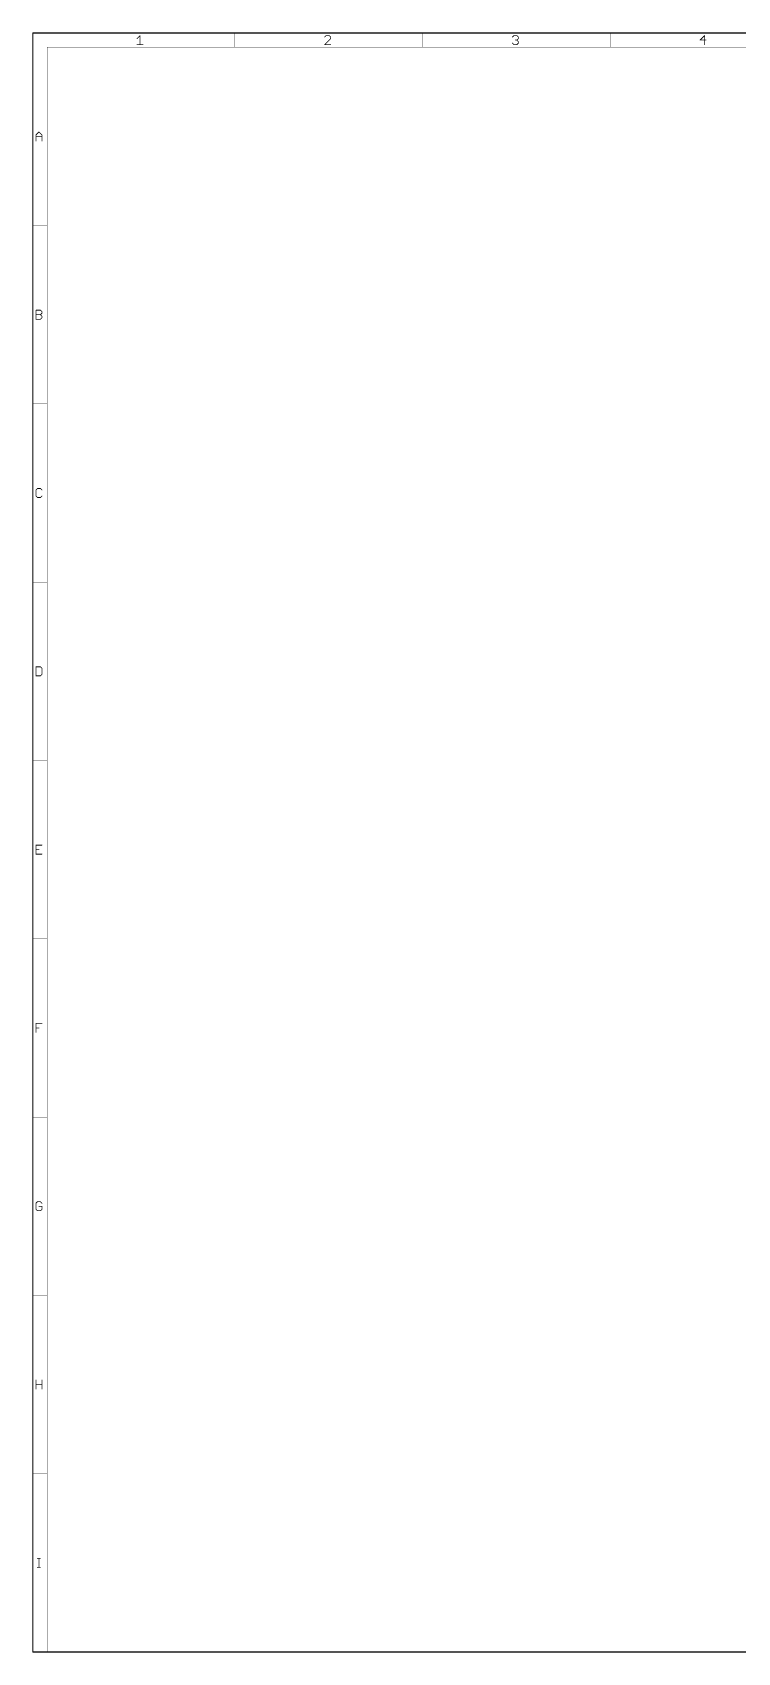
# Model space of a CAD drawing. Extents: x -252 to 307, y -160 to 272.
# Drawn here: x -251.6 to -63.4, y -160.2 to 271.9 of the extents above; entities that cross this region are included whole.
import ezdxf

# ---------------------------------------------------------------- set-up
doc = ezdxf.new("R2010")
doc.units = 0
doc.layers.add('94', color=14, linetype='CONTINUOUS')

msp = doc.modelspace()

# ---------------------------------------------------------------- linework, layer by layer
at = {"layer": '94'}
for points, const_width in [([(-251.46, 271.78), (-251.46, -160.02)], 0.3), ([(307.34, 271.78), (-251.46, 271.78)], 0.3), ([(-247.65, 267.97), (-247.65, -160.02)], 0.1), ([(303.53, 267.97), (-247.65, 267.97)], 0.1), ([(-223.6964, 270.2775), (-222.8934, 271.0805)], 0.2032), ([(-223.6964, 268.6716), (-222.0905, 268.6716)], 0.2032), ([(-222.8934, 271.0805), (-222.8934, 268.6716)], 0.2032), ([(-197.5427, 271.78), (-197.5427, 267.97)], 0.1), ([(-173.1876, 271.0805), (-173.5891, 270.679)], 0.2032), ([(-173.5891, 268.6716), (-171.9832, 270.2775)], 0.2032), ([(-171.9832, 268.6716), (-173.5891, 268.6716)], 0.2032), ([(-172.3847, 271.0805), (-173.1876, 271.0805)], 0.2032), ([(-171.9832, 270.679), (-172.3847, 271.0805)], 0.2032), ([(-171.9832, 270.2775), (-171.9832, 270.679)], 0.2032), ([(-147.4355, 271.78), (-147.4355, 267.97)], 0.1), ([(-123.4818, 270.679), (-123.0804, 271.0805)], 0.2032), ([(-123.0804, 268.6716), (-123.4818, 269.0731)], 0.2032), ([(-123.0804, 271.0805), (-122.2774, 271.0805)], 0.2032), ([(-122.2774, 268.6716), (-123.0804, 268.6716)], 0.2032), ([(-122.2774, 269.876), (-122.6789, 269.876)], 0.2032), ([(-122.2774, 271.0805), (-121.8759, 270.679)], 0.2032), ([(-121.8759, 270.2775), (-122.2774, 269.876)], 0.2032), ([(-122.2774, 269.876), (-121.8759, 269.4746)], 0.2032), ([(-121.8759, 269.0731), (-122.2774, 268.6716)], 0.2032), ([(-121.8759, 270.679), (-121.8759, 270.2775)], 0.2032), ([(-121.8759, 269.4746), (-121.8759, 269.0731)], 0.2032), ([(-97.3282, 271.78), (-97.3282, 267.97)], 0.1), ([(-72.1701, 271.0805), (-73.3746, 269.876)], 0.2032), ([(-73.3746, 269.876), (-71.7687, 269.876)], 0.2032), ([(-72.1701, 268.6716), (-72.1701, 271.0805)], 0.2032), ([(-250.655, 244.5953), (-249.8521, 245.3982)], 0.2032), ([(-250.655, 242.9894), (-250.655, 244.5953)], 0.2032), ([(-250.655, 244.1938), (-249.0491, 244.1938)], 0.2032), ([(-249.8521, 245.3982), (-249.0491, 244.5953)], 0.2032), ([(-249.0491, 244.5953), (-249.0491, 242.9894)], 0.2032), ([(-251.46, 220.4156), (-247.65, 220.4156)], 0.1), ([(-250.655, 195.4349), (-250.655, 197.8438)], 0.2032), ([(-250.655, 197.8438), (-249.4506, 197.8438)], 0.2032), ([(-250.655, 196.6394), (-249.4506, 196.6394)], 0.2032), ([(-249.4506, 195.4349), (-250.655, 195.4349)], 0.2032), ([(-249.4506, 197.8438), (-249.0491, 197.4423)], 0.2032), ([(-249.0491, 197.0408), (-249.4506, 196.6394)], 0.2032), ([(-249.4506, 196.6394), (-249.0491, 196.2379)], 0.2032), ([(-249.0491, 195.8364), (-249.4506, 195.4349)], 0.2032), ([(-249.0491, 197.4423), (-249.0491, 197.0408)], 0.2032), ([(-249.0491, 196.2379), (-249.0491, 195.8364)], 0.2032), ([(-251.46, 172.8611), (-247.65, 172.8611)], 0.1), ([(-250.2536, 150.2893), (-250.655, 149.8879)], 0.2032), ([(-250.655, 149.8879), (-250.655, 148.282)], 0.2032), ([(-250.655, 148.282), (-250.2536, 147.8805)], 0.2032), ([(-249.4506, 150.2893), (-250.2536, 150.2893)], 0.2032), ([(-250.2536, 147.8805), (-249.4506, 147.8805)], 0.2032), ([(-249.0491, 149.8879), (-249.4506, 150.2893)], 0.2032), ([(-249.4506, 147.8805), (-249.0491, 148.282)], 0.2032), ([(-251.46, 125.3067), (-247.65, 125.3067)], 0.1), ([(-250.655, 102.7349), (-250.655, 100.326)], 0.2032), ([(-249.4506, 102.7349), (-250.655, 102.7349)], 0.2032), ([(-250.655, 100.326), (-249.4506, 100.326)], 0.2032), ([(-249.0491, 102.3334), (-249.4506, 102.7349)], 0.2032), ([(-249.4506, 100.326), (-249.0491, 100.7275)], 0.2032), ([(-249.0491, 100.7275), (-249.0491, 102.3334)], 0.2032), ([(-251.46, 77.7522), (-247.65, 77.7522)], 0.1), ([(-249.0491, 55.1805), (-250.655, 55.1805)], 0.2032), ([(-250.655, 55.1805), (-250.655, 52.7716)], 0.2032), ([(-250.655, 53.976), (-249.8521, 53.976)], 0.2032), ([(-250.655, 52.7716), (-249.0491, 52.7716)], 0.2032), ([(-251.46, 30.1978), (-247.65, 30.1978)], 0.1), ([(-250.655, 5.2172), (-250.655, 7.626)], 0.2032), ([(-250.655, 7.626), (-249.0491, 7.626)], 0.2032), ([(-250.655, 6.4216), (-249.8521, 6.4216)], 0.2032), ([(-251.46, -17.3567), (-247.65, -17.3567)], 0.1), ([(-250.2536, -39.9284), (-250.655, -40.3299)], 0.2032), ([(-250.655, -40.3299), (-250.655, -41.9358)], 0.2032), ([(-250.655, -41.9358), (-250.2536, -42.3373)], 0.2032), ([(-249.4506, -39.9284), (-250.2536, -39.9284)], 0.2032), ([(-250.2536, -42.3373), (-249.4506, -42.3373)], 0.2032), ([(-249.0491, -41.1329), (-249.8521, -41.1329)], 0.2032), ([(-249.0491, -40.3299), (-249.4506, -39.9284)], 0.2032), ([(-249.4506, -42.3373), (-249.0491, -41.9358)], 0.2032), ([(-249.0491, -41.9358), (-249.0491, -41.1329)], 0.2032), ([(-251.46, -64.9111), (-247.65, -64.9111)], 0.1), ([(-250.655, -89.8917), (-250.655, -87.4829)], 0.2032), ([(-250.655, -88.6873), (-249.0491, -88.6873)], 0.2032), ([(-249.0491, -87.4829), (-249.0491, -89.8917)], 0.2032), ([(-251.46, -112.4656), (-247.65, -112.4656)], 0.1), ([(-250.2545, -135.0373), (-249.4515, -135.0373)], 0.2032), ([(-250.2545, -137.4462), (-249.4515, -137.4462)], 0.2032), ([(-249.853, -137.4462), (-249.853, -135.0373)], 0.2032), ([(-251.46, -160.02), (307.34, -160.02)], 0.3)]:
    msp.add_lwpolyline(points, dxfattribs=dict(at, const_width=const_width))
for points, const_width in [([(-251.385, 271.78, 1), (-251.535, 271.78)], 0.15), ([(-251.46, 271.855, 1), (-251.46, 271.705)], 0.15), ([(-247.625, 267.97, 1), (-247.675, 267.97)], 0.05), ([(-247.65, 267.995, 1), (-247.65, 267.945)], 0.05), ([(-223.7323, 270.3134, 1), (-223.6605, 270.2416)], 0.1016), ([(-223.6964, 268.7224, 1), (-223.6964, 268.6208)], 0.1016), ([(-222.8426, 271.0805, 1), (-222.9442, 271.0805)], 0.1016), ([(-222.9442, 268.6716, 1), (-222.8426, 268.6716)], 0.1016), ([(-222.8575, 271.0445, 1), (-222.9294, 271.1164)], 0.1016), ([(-222.0905, 268.6208, 1), (-222.0905, 268.7224)], 0.1016), ([(-197.5177, 271.78, 1), (-197.5677, 271.78)], 0.05), ([(-197.5677, 267.97, 1), (-197.5177, 267.97)], 0.05), ([(-173.625, 270.7149, 1), (-173.5532, 270.6431)], 0.1016), ([(-173.5891, 268.7224, 1), (-173.5891, 268.6208)], 0.1016), ([(-173.625, 268.7075, 1), (-173.5532, 268.6357)], 0.1016), ([(-173.1876, 271.1313, 1), (-173.1876, 271.0297)], 0.1016), ([(-173.1517, 271.0445, 1), (-173.2236, 271.1164)], 0.1016), ([(-172.3488, 271.1164, 1), (-172.4206, 271.0445)], 0.1016), ([(-172.3847, 271.0297, 1), (-172.3847, 271.1313)], 0.1016), ([(-171.9324, 270.679, 1), (-172.034, 270.679)], 0.1016), ([(-172.034, 270.2775, 1), (-171.9324, 270.2775)], 0.1016), ([(-172.0191, 270.6431, 1), (-171.9473, 270.7149)], 0.1016), ([(-171.9473, 270.2416, 1), (-172.0191, 270.3134)], 0.1016), ([(-171.9832, 268.6208, 1), (-171.9832, 268.7224)], 0.1016), ([(-147.4105, 271.78, 1), (-147.4605, 271.78)], 0.05), ([(-147.4605, 267.97, 1), (-147.4105, 267.97)], 0.05), ([(-123.5178, 270.7149, 1), (-123.4459, 270.6431)], 0.1016), ([(-123.4459, 269.109, 1), (-123.5178, 269.0372)], 0.1016), ([(-123.0804, 271.1313, 1), (-123.0804, 271.0297)], 0.1016), ([(-123.0804, 268.7224, 1), (-123.0804, 268.6208)], 0.1016), ([(-123.0444, 271.0445, 1), (-123.1163, 271.1164)], 0.1016), ([(-123.1163, 268.6357, 1), (-123.0444, 268.7075)], 0.1016), ([(-122.6789, 269.9268, 1), (-122.6789, 269.8252)], 0.1016), ([(-122.2415, 271.1164, 1), (-122.3133, 271.0445)], 0.1016), ([(-122.2415, 269.9119, 1), (-122.3133, 269.8401)], 0.1016), ([(-122.3133, 269.9119, 1), (-122.2415, 269.8401)], 0.1016), ([(-122.3133, 268.7075, 1), (-122.2415, 268.6357)], 0.1016), ([(-122.2774, 271.0297, 1), (-122.2774, 271.1313)], 0.1016), ([(-122.2774, 269.8252, 1), (-122.2774, 269.9268)], 0.1016), ([(-122.2774, 268.6208, 1), (-122.2774, 268.7224)], 0.1016), ([(-121.8251, 270.679, 1), (-121.9267, 270.679)], 0.1016), ([(-121.9267, 270.2775, 1), (-121.8251, 270.2775)], 0.1016), ([(-121.8251, 269.4746, 1), (-121.9267, 269.4746)], 0.1016), ([(-121.9267, 269.0731, 1), (-121.8251, 269.0731)], 0.1016), ([(-121.9119, 270.6431, 1), (-121.84, 270.7149)], 0.1016), ([(-121.84, 270.2416, 1), (-121.9119, 270.3134)], 0.1016), ([(-121.9119, 269.4386, 1), (-121.84, 269.5105)], 0.1016), ([(-121.84, 269.0372, 1), (-121.9119, 269.109)], 0.1016), ([(-97.3032, 271.78, 1), (-97.3532, 271.78)], 0.05), ([(-97.3532, 267.97, 1), (-97.3032, 267.97)], 0.05), ([(-73.3746, 269.9268, 1), (-73.3746, 269.8252)], 0.1016), ([(-73.4105, 269.9119, 1), (-73.3387, 269.8401)], 0.1016), ([(-72.1193, 271.0805, 1), (-72.2209, 271.0805)], 0.1016), ([(-72.2209, 268.6716, 1), (-72.1193, 268.6716)], 0.1016), ([(-72.1342, 271.0445, 1), (-72.2061, 271.1164)], 0.1016), ([(-71.7687, 269.8252, 1), (-71.7687, 269.9268)], 0.1016), ([(-250.6042, 244.5953, 1), (-250.7058, 244.5953)], 0.1016), ([(-250.6909, 244.6312, 1), (-250.6191, 244.5594)], 0.1016), ([(-250.655, 244.2446, 1), (-250.655, 244.143)], 0.1016), ([(-250.7058, 242.9894, 1), (-250.6042, 242.9894)], 0.1016), ([(-249.8162, 245.4342, 1), (-249.888, 245.3623)], 0.1016), ([(-249.8162, 245.3623, 1), (-249.888, 245.4342)], 0.1016), ([(-248.9983, 244.5953, 1), (-249.0999, 244.5953)], 0.1016), ([(-249.0999, 242.9894, 1), (-248.9983, 242.9894)], 0.1016), ([(-249.085, 244.5594, 1), (-249.0132, 244.6312)], 0.1016), ([(-249.0491, 244.143, 1), (-249.0491, 244.2446)], 0.1016), ([(-251.46, 220.4406, 1), (-251.46, 220.3906)], 0.05), ([(-247.65, 220.3906, 1), (-247.65, 220.4406)], 0.05), ([(-250.6042, 197.8438, 1), (-250.7058, 197.8438)], 0.1016), ([(-250.655, 197.8946, 1), (-250.655, 197.793)], 0.1016), ([(-250.655, 196.6902, 1), (-250.655, 196.5886)], 0.1016), ([(-250.655, 195.4857, 1), (-250.655, 195.3841)], 0.1016), ([(-250.7058, 195.4349, 1), (-250.6042, 195.4349)], 0.1016), ([(-249.4147, 197.8797, 1), (-249.4865, 197.8079)], 0.1016), ([(-249.4147, 196.6753, 1), (-249.4865, 196.6034)], 0.1016), ([(-249.4865, 196.6753, 1), (-249.4147, 196.6034)], 0.1016), ([(-249.4865, 195.4709, 1), (-249.4147, 195.399)], 0.1016), ([(-249.4506, 197.793, 1), (-249.4506, 197.8946)], 0.1016), ([(-249.4506, 196.5886, 1), (-249.4506, 196.6902)], 0.1016), ([(-249.4506, 195.3841, 1), (-249.4506, 195.4857)], 0.1016), ([(-248.9983, 197.4423, 1), (-249.0999, 197.4423)], 0.1016), ([(-249.0999, 197.0408, 1), (-248.9983, 197.0408)], 0.1016), ([(-248.9983, 196.2379, 1), (-249.0999, 196.2379)], 0.1016), ([(-249.0999, 195.8364, 1), (-248.9983, 195.8364)], 0.1016), ([(-249.085, 197.4064, 1), (-249.0132, 197.4782)], 0.1016), ([(-249.0132, 197.0049, 1), (-249.085, 197.0768)], 0.1016), ([(-249.085, 196.202, 1), (-249.0132, 196.2738)], 0.1016), ([(-249.0132, 195.8005, 1), (-249.085, 195.8723)], 0.1016), ([(-251.46, 172.8861, 1), (-251.46, 172.8361)], 0.05), ([(-247.65, 172.8361, 1), (-247.65, 172.8861)], 0.05), ([(-250.6042, 149.8879, 1), (-250.7058, 149.8879)], 0.1016), ([(-250.6909, 149.9238, 1), (-250.6191, 149.852)], 0.1016), ([(-250.6191, 148.3179, 1), (-250.6909, 148.246)], 0.1016), ([(-250.7058, 148.282, 1), (-250.6042, 148.282)], 0.1016), ([(-250.2536, 150.3401, 1), (-250.2536, 150.2385)], 0.1016), ([(-250.2536, 147.9313, 1), (-250.2536, 147.8297)], 0.1016), ([(-250.2176, 150.2534, 1), (-250.2895, 150.3253)], 0.1016), ([(-250.2895, 147.8446, 1), (-250.2176, 147.9164)], 0.1016), ([(-249.4147, 150.3253, 1), (-249.4865, 150.2534)], 0.1016), ([(-249.4865, 147.9164, 1), (-249.4147, 147.8446)], 0.1016), ([(-249.4506, 150.2385, 1), (-249.4506, 150.3401)], 0.1016), ([(-249.4506, 147.8297, 1), (-249.4506, 147.9313)], 0.1016), ([(-249.085, 149.852, 1), (-249.0132, 149.9238)], 0.1016), ([(-249.0132, 148.246, 1), (-249.085, 148.3179)], 0.1016), ([(-251.46, 125.3317, 1), (-251.46, 125.2817)], 0.05), ([(-247.65, 125.2817, 1), (-247.65, 125.3317)], 0.05), ([(-250.6042, 102.7349, 1), (-250.7058, 102.7349)], 0.1016), ([(-250.655, 102.7857, 1), (-250.655, 102.6841)], 0.1016), ([(-250.655, 100.3768, 1), (-250.655, 100.2752)], 0.1016), ([(-250.7058, 100.326, 1), (-250.6042, 100.326)], 0.1016), ([(-249.4147, 102.7708, 1), (-249.4865, 102.699)], 0.1016), ([(-249.4865, 100.362, 1), (-249.4147, 100.2901)], 0.1016), ([(-249.4506, 102.6841, 1), (-249.4506, 102.7857)], 0.1016), ([(-249.4506, 100.2752, 1), (-249.4506, 100.3768)], 0.1016), ([(-248.9983, 102.3334, 1), (-249.0999, 102.3334)], 0.1016), ([(-249.0999, 100.7275, 1), (-248.9983, 100.7275)], 0.1016), ([(-249.085, 102.2975, 1), (-249.0132, 102.3693)], 0.1016), ([(-249.0132, 100.6916, 1), (-249.085, 100.7634)], 0.1016), ([(-251.46, 77.7772, 1), (-251.46, 77.7272)], 0.05), ([(-247.65, 77.7272, 1), (-247.65, 77.7772)], 0.05), ([(-250.655, 55.2313, 1), (-250.655, 55.1297)], 0.1016), ([(-250.6042, 55.1805, 1), (-250.7058, 55.1805)], 0.1016), ([(-250.655, 54.0268, 1), (-250.655, 53.9252)], 0.1016), ([(-250.655, 52.8224, 1), (-250.655, 52.7208)], 0.1016), ([(-250.7058, 52.7716, 1), (-250.6042, 52.7716)], 0.1016), ([(-249.8521, 53.9252, 1), (-249.8521, 54.0268)], 0.1016), ([(-249.0491, 55.1297, 1), (-249.0491, 55.2313)], 0.1016), ([(-249.0491, 52.7208, 1), (-249.0491, 52.8224)], 0.1016), ([(-251.46, 30.2228, 1), (-251.46, 30.1728)], 0.05), ([(-247.65, 30.1728, 1), (-247.65, 30.2228)], 0.05), ([(-250.6042, 7.626, 1), (-250.7058, 7.626)], 0.1016), ([(-250.655, 7.6768, 1), (-250.655, 7.5752)], 0.1016), ([(-250.655, 6.4724, 1), (-250.655, 6.3708)], 0.1016), ([(-250.7058, 5.2172, 1), (-250.6042, 5.2172)], 0.1016), ([(-249.8521, 6.3708, 1), (-249.8521, 6.4724)], 0.1016), ([(-249.0491, 7.5752, 1), (-249.0491, 7.6768)], 0.1016), ([(-251.46, -17.3317, 1), (-251.46, -17.3817)], 0.05), ([(-247.65, -17.3817, 1), (-247.65, -17.3317)], 0.05), ([(-250.6042, -40.3299, 1), (-250.7058, -40.3299)], 0.1016), ([(-250.6909, -40.294, 1), (-250.6191, -40.3658)], 0.1016), ([(-250.6191, -41.8999, 1), (-250.6909, -41.9717)], 0.1016), ([(-250.7058, -41.9358, 1), (-250.6042, -41.9358)], 0.1016), ([(-250.2536, -39.8776, 1), (-250.2536, -39.9792)], 0.1016), ([(-250.2536, -42.2865, 1), (-250.2536, -42.3881)], 0.1016), ([(-250.2176, -39.9643, 1), (-250.2895, -39.8925)], 0.1016), ([(-250.2895, -42.3732, 1), (-250.2176, -42.3014)], 0.1016), ([(-249.8521, -41.0821, 1), (-249.8521, -41.1837)], 0.1016), ([(-249.4147, -39.8925, 1), (-249.4865, -39.9643)], 0.1016), ([(-249.4865, -42.3014, 1), (-249.4147, -42.3732)], 0.1016), ([(-249.4506, -39.9792, 1), (-249.4506, -39.8776)], 0.1016), ([(-249.4506, -42.3881, 1), (-249.4506, -42.2865)], 0.1016), ([(-248.9983, -41.1329, 1), (-249.0999, -41.1329)], 0.1016), ([(-249.0999, -41.9358, 1), (-248.9983, -41.9358)], 0.1016), ([(-249.085, -40.3658, 1), (-249.0132, -40.294)], 0.1016), ([(-249.0132, -41.9717, 1), (-249.085, -41.8999)], 0.1016), ([(-249.0491, -41.1837, 1), (-249.0491, -41.0821)], 0.1016), ([(-251.46, -64.8861, 1), (-251.46, -64.9361)], 0.05), ([(-247.65, -64.9361, 1), (-247.65, -64.8861)], 0.05), ([(-250.6042, -87.4829, 1), (-250.7058, -87.4829)], 0.1016), ([(-250.655, -88.6365, 1), (-250.655, -88.7381)], 0.1016), ([(-250.7058, -89.8917, 1), (-250.6042, -89.8917)], 0.1016), ([(-248.9983, -87.4829, 1), (-249.0999, -87.4829)], 0.1016), ([(-249.0999, -89.8917, 1), (-248.9983, -89.8917)], 0.1016), ([(-249.0491, -88.7381, 1), (-249.0491, -88.6365)], 0.1016), ([(-251.46, -112.4406, 1), (-251.46, -112.4906)], 0.05), ([(-247.65, -112.4906, 1), (-247.65, -112.4406)], 0.05), ([(-250.2545, -134.9865, 1), (-250.2545, -135.0881)], 0.1016), ([(-250.2545, -137.3954, 1), (-250.2545, -137.497)], 0.1016), ([(-249.8022, -135.0373, 1), (-249.9038, -135.0373)], 0.1016), ([(-249.9038, -137.4462, 1), (-249.8022, -137.4462)], 0.1016), ([(-249.4515, -135.0881, 1), (-249.4515, -134.9865)], 0.1016), ([(-249.4515, -137.497, 1), (-249.4515, -137.3954)], 0.1016), ([(-251.46, -159.945, 1), (-251.46, -160.095)], 0.15), ([(-251.535, -160.02, 1), (-251.385, -160.02)], 0.15), ([(-247.675, -160.02, 1), (-247.625, -160.02)], 0.05)]:
    msp.add_lwpolyline(points, format="xyb", dxfattribs=dict(at, const_width=const_width))

doc.saveas('drawing.dxf')
